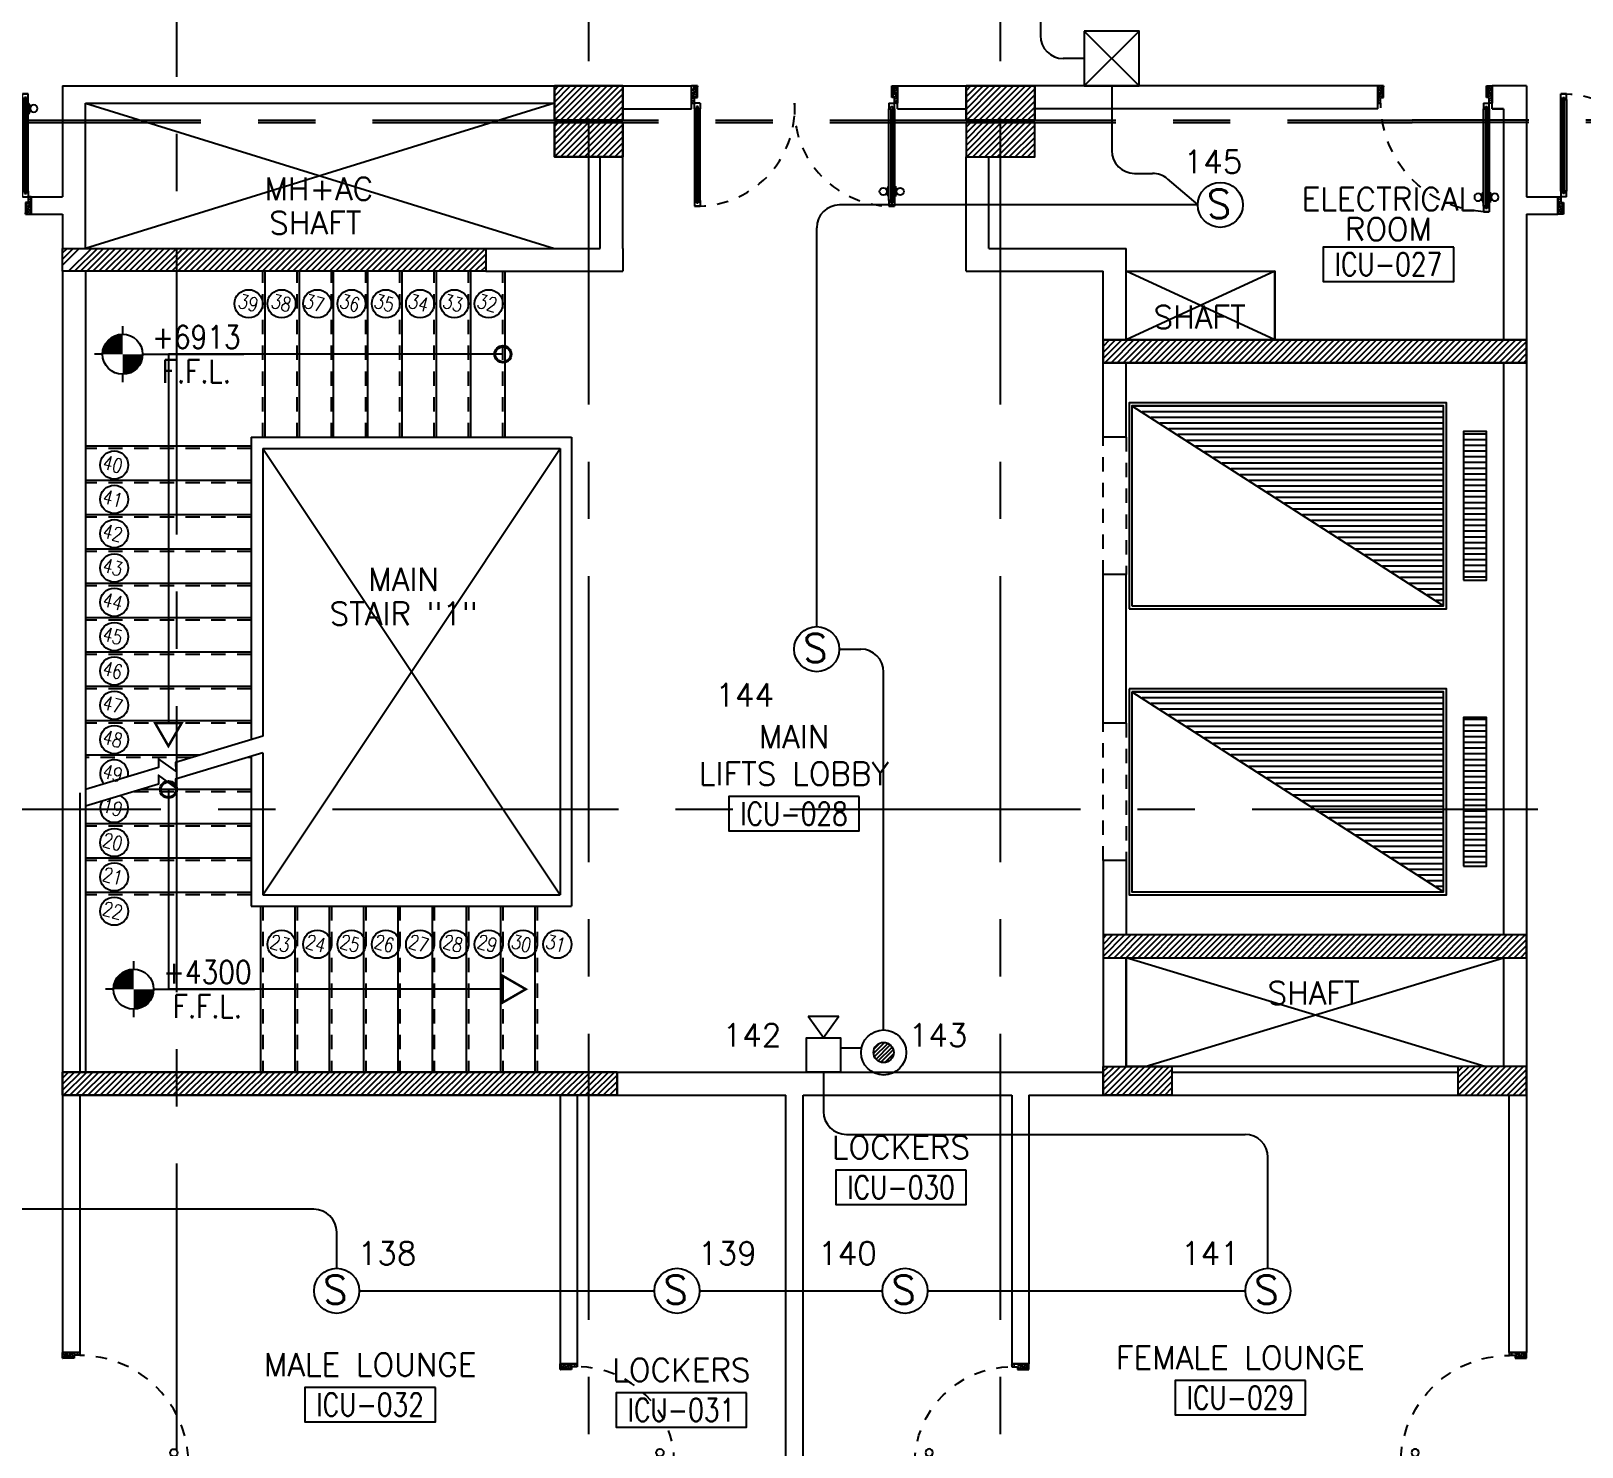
# Model space of a CAD drawing. Extents: x -0.4 to 91.9, y -1.1 to 78.4.
# Drawn here: x 61.71 to 75.28, y 21.77 to 34.15 of the extents above; entities that cross this region are included whole.
import ezdxf
from ezdxf.enums import TextEntityAlignment as Align

# ---------------------------------------------------------------- set-up
doc = ezdxf.new("R2010")
doc.units = 0
doc.header["$MEASUREMENT"] = 0
for name, pattern in [('CENTERX2', [4, 2.5, -0.5, 0.5, -0.5]), ('HIDDEN', [0.375, 0.25, -0.125]), ('HIDDEN2', [0.1875, 0.125, -0.0625])]:
    doc.linetypes.add(name, pattern=pattern)
doc.layers.get('0').update_dxf_attribs({"color": 11, "linetype": 'CONTINUOUS'})
for name, color, linetype in [('A_COUNTER', 11, 'CONTINUOUS'), ('AXES', 11, 'CENTERX2'), ('COL', 11, 'CONTINUOUS'), ('DOOR', 11, 'CONTINUOUS'), ('E-CLINE', 4, 'CONTINUOUS'), ('E-FIRE', 4, 'CONTINUOUS'), ('E-WIRE', 4, 'CONTINUOUS'), ('HAT', 11, 'CONTINUOUS'), ('HIDDEN', 11, 'HIDDEN2'), ('LEV-PL', 11, 'CONTINUOUS'), ('LIFTS', 11, 'CONTINUOUS'), ('RM-BOX', 11, 'CONTINUOUS'), ('RM-NAME', 11, 'CONTINUOUS'), ('RM-NO', 11, 'CONTINUOUS'), ('SHAFT', 11, 'CONTINUOUS'), ('STR', 11, 'CONTINUOUS'), ('WALL', 11, 'CONTINUOUS')]:
    doc.layers.add(name, color=color, linetype=linetype)
doc.styles.add('ROMANS', font='ROMANS.shx', dxfattribs={"width": 0.6})
doc.styles.add('S', font='ROMANS.SHX')

# ---------------------------------------------------------------- blocks, each defined once
blk = doc.blocks.new('RM1')
at = {"layer": 'RM-BOX'}
blk.add_lwpolyline([(570, -200), (-570, -200), (-570, -500), (570, -500)], close=True, dxfattribs=at)
at = {"layer": 'RM-NAME', "style": 'ROMANS'}
for tag, p in [('ROOMNAME1', (0, 324)), ('ROOMNAME2', (0, 0))]:
    blk.add_attdef(tag, text='', height=200, dxfattribs=at).set_placement(p, align=Align.MIDDLE)
at = {"layer": 'RM-NO', "style": 'ROMANS', "width": 0.8}
blk.add_attdef('ROOMNO', text='', height=200, dxfattribs=at).set_placement((0, -350), align=Align.MIDDLE)
blk = doc.blocks.new('*X25')
at = {"color": 0}
for p, q in [((503899, 131750), (506612, 131750)), ((503977, 131700), (506612, 131700)), ((504055, 131650), (506612, 131650)), ((504132, 131600), (506612, 131600)), ((504210, 131550), (506612, 131550)), ((504288, 131500), (506612, 131500)), ((504366, 131450), (506612, 131450)), ((504444, 131400), (506612, 131400)), ((504522, 131350), (506612, 131350)), ((504600, 131300), (506612, 131300)), ((504677, 131250), (506612, 131250)), ((504755, 131200), (506612, 131200)), ((504833, 131150), (506612, 131150)), ((504911, 131100), (506612, 131100)), ((504989, 131050), (506612, 131050)), ((505067, 131000), (506612, 131000)), ((505145, 130950), (506612, 130950)), ((505222, 130900), (506612, 130900)), ((505300, 130850), (506612, 130850)), ((505378, 130800), (506612, 130800)), ((505456, 130750), (506612, 130750)), ((505534, 130700), (506612, 130700)), ((505612, 130650), (506612, 130650)), ((505690, 130600), (506612, 130600)), ((505767, 130550), (506612, 130550)), ((505845, 130500), (506612, 130500)), ((505923, 130450), (506612, 130450)), ((506001, 130400), (506612, 130400)), ((506079, 130350), (506612, 130350)), ((506157, 130300), (506612, 130300)), ((506235, 130250), (506612, 130250)), ((506312, 130200), (506612, 130200)), ((506390, 130150), (506612, 130150)), ((506468, 130100), (506612, 130100)), ((506546, 130050), (506612, 130050))]:
    blk.add_line(p, q, dxfattribs=at)
blk = doc.blocks.new('*X24')
at = {"color": 0}
for p, q in [((140176, 227700), (140376, 227700)), ((140176, 227650), (140376, 227650)), ((140176, 227600), (140376, 227600)), ((140176, 227550), (140376, 227550)), ((140176, 227500), (140376, 227500)), ((140176, 227450), (140376, 227450)), ((140176, 227400), (140376, 227400)), ((140176, 227350), (140376, 227350)), ((140176, 227300), (140376, 227300)), ((140176, 227250), (140376, 227250)), ((140176, 227200), (140376, 227200)), ((140176, 227150), (140376, 227150)), ((140176, 227100), (140376, 227100)), ((140176, 227050), (140376, 227050)), ((140176, 227000), (140376, 227000)), ((140176, 226950), (140376, 226950)), ((140176, 226900), (140376, 226900)), ((140176, 226850), (140376, 226850)), ((140176, 226800), (140376, 226800)), ((140176, 226750), (140376, 226750)), ((140176, 226700), (140376, 226700)), ((140176, 226650), (140376, 226650)), ((140176, 226600), (140376, 226600)), ((140176, 226550), (140376, 226550)), ((140176, 226500), (140376, 226500)), ((140176, 226450), (140376, 226450))]:
    blk.add_line(p, q, dxfattribs=at)
blk = doc.blocks.new('*X27')
at = {"color": 0}
for p, q in [((197839, 138813), (198025, 139000)), ((197839, 138866), (197972, 139000)), ((197839, 138919), (197919, 139000)), ((197839, 138972), (197866, 139000)), ((197879, 138800), (198079, 139000)), ((197932, 138800), (198132, 139000)), ((197985, 138800), (198185, 139000)), ((198038, 138800), (198238, 139000)), ((198091, 138800), (198291, 139000)), ((198144, 138800), (198344, 139000)), ((198197, 138800), (198397, 139000)), ((198250, 138800), (198450, 139000)), ((198303, 138800), (198503, 139000)), ((198356, 138800), (198556, 139000)), ((198409, 138800), (198609, 139000)), ((198462, 138800), (198662, 139000)), ((198515, 138800), (198715, 139000)), ((198568, 138800), (198768, 139000)), ((198621, 138800), (198821, 139000)), ((198674, 138800), (198874, 139000)), ((198727, 138800), (198927, 139000)), ((198780, 138800), (198980, 139000)), ((198833, 138800), (199033, 139000)), ((198886, 138800), (199086, 139000)), ((198939, 138800), (199139, 139000)), ((198992, 138800), (199192, 139000)), ((199045, 138800), (199245, 139000)), ((199098, 138800), (199298, 139000)), ((199151, 138800), (199351, 139000)), ((199204, 138800), (199404, 139000)), ((199257, 138800), (199457, 139000)), ((199310, 138800), (199510, 139000)), ((199363, 138800), (199563, 139000)), ((199416, 138800), (199616, 139000)), ((199469, 138800), (199669, 139000)), ((199523, 138800), (199723, 139000)), ((199576, 138800), (199776, 139000)), ((199629, 138800), (199829, 139000)), ((199682, 138800), (199882, 139000)), ((199735, 138800), (199935, 139000)), ((199788, 138800), (199988, 139000)), ((199841, 138800), (200041, 139000)), ((199894, 138800), (200094, 139000)), ((199947, 138800), (200147, 139000)), ((200000, 138800), (200200, 139000)), ((200053, 138800), (200253, 139000)), ((200106, 138800), (200306, 139000)), ((200159, 138800), (200359, 139000)), ((200212, 138800), (200412, 139000)), ((200265, 138800), (200465, 139000)), ((200318, 138800), (200518, 139000)), ((200371, 138800), (200571, 139000)), ((200424, 138800), (200624, 139000)), ((200477, 138800), (200677, 139000)), ((200530, 138800), (200730, 139000)), ((200583, 138800), (200783, 139000)), ((200636, 138800), (200836, 139000)), ((200689, 138800), (200889, 139000)), ((200742, 138800), (200942, 139000)), ((200795, 138800), (200995, 139000)), ((200848, 138800), (201048, 139000)), ((200901, 138800), (201101, 139000)), ((200954, 138800), (201154, 139000)), ((201007, 138800), (201207, 139000)), ((201060, 138800), (201260, 139000)), ((201114, 138800), (201314, 139000)), ((201167, 138800), (201367, 139000)), ((201220, 138800), (201420, 139000)), ((201273, 138800), (201473, 139000)), ((201326, 138800), (201526, 139000)), ((201379, 138800), (201539, 138960)), ((201432, 138800), (201539, 138907)), ((201485, 138800), (201539, 138854))]:
    blk.add_line(p, q, dxfattribs=at)
blk = doc.blocks.new('*X26')
at = {"color": 0}
for p, q in [((197839, 143639), (197999, 143800)), ((197839, 143692), (197946, 143800)), ((197839, 143745), (197893, 143800)), ((197853, 143600), (198053, 143800)), ((197906, 143600), (198106, 143800)), ((197959, 143600), (198159, 143800)), ((198012, 143600), (198212, 143800)), ((198065, 143600), (198265, 143800)), ((198118, 143600), (198318, 143800)), ((198171, 143600), (198371, 143800)), ((198224, 143600), (198424, 143800)), ((198277, 143600), (198477, 143800)), ((198330, 143600), (198530, 143800)), ((198383, 143600), (198583, 143800)), ((198436, 143600), (198636, 143800)), ((198489, 143600), (198689, 143800)), ((198542, 143600), (198742, 143800)), ((198595, 143600), (198795, 143800)), ((198648, 143600), (198848, 143800)), ((198701, 143600), (198901, 143800)), ((198754, 143600), (198954, 143800)), ((198807, 143600), (199007, 143800)), ((198860, 143600), (199060, 143800)), ((198913, 143600), (199113, 143800)), ((198966, 143600), (199166, 143800)), ((199019, 143600), (199219, 143800)), ((199072, 143600), (199272, 143800)), ((199125, 143600), (199325, 143800)), ((199178, 143600), (199378, 143800)), ((199231, 143600), (199431, 143800)), ((199284, 143600), (199484, 143800)), ((199337, 143600), (199537, 143800)), ((199390, 143600), (199590, 143800)), ((199443, 143600), (199643, 143800)), ((199497, 143600), (199697, 143800)), ((199550, 143600), (199750, 143800)), ((199603, 143600), (199803, 143800)), ((199656, 143600), (199856, 143800)), ((199709, 143600), (199909, 143800)), ((199762, 143600), (199962, 143800)), ((199815, 143600), (200015, 143800)), ((199868, 143600), (200068, 143800)), ((199921, 143600), (200121, 143800)), ((199974, 143600), (200174, 143800)), ((200027, 143600), (200227, 143800)), ((200080, 143600), (200280, 143800)), ((200133, 143600), (200333, 143800)), ((200186, 143600), (200386, 143800)), ((200239, 143600), (200439, 143800)), ((200292, 143600), (200492, 143800)), ((200345, 143600), (200545, 143800)), ((200398, 143600), (200598, 143800)), ((200451, 143600), (200651, 143800)), ((200504, 143600), (200704, 143800)), ((200557, 143600), (200757, 143800)), ((200610, 143600), (200810, 143800)), ((200663, 143600), (200863, 143800)), ((200716, 143600), (200916, 143800)), ((200769, 143600), (200969, 143800)), ((200822, 143600), (201022, 143800)), ((200875, 143600), (201075, 143800)), ((200928, 143600), (201128, 143800)), ((200981, 143600), (201181, 143800)), ((201034, 143600), (201234, 143800)), ((201088, 143600), (201288, 143800)), ((201141, 143600), (201341, 143800)), ((201194, 143600), (201394, 143800)), ((201247, 143600), (201447, 143800)), ((201300, 143600), (201500, 143800)), ((201353, 143600), (201539, 143786)), ((201406, 143600), (201539, 143733)), ((201459, 143600), (201539, 143680)), ((201512, 143600), (201539, 143627))]:
    blk.add_line(p, q, dxfattribs=at)
blk = doc.blocks.new('A$C272A55A0')
at = {"layer": 'DOOR', "color": 0, "linetype": 'ByBlock'}
for p, q in [((0, 900), (0, 1050)), ((50, 1050), (0, 1050)), ((25, 950), (50, 950)), ((25, 900), (25, 950)), ((50, 950), (50, 1050)), ((1750, 950), (1750, 1050)), ((1750, 1050), (1800, 1050)), ((1775, 950), (1750, 950)), ((1775, 900), (1775, 950)), ((1800, 1050), (1800, 900)), ((0, 900), (25, 900)), ((75, 900), (25, 900)), ((25, 850), (25, 900)), ((42, 850), (25, 850)), ((58, 870), (42, 870)), ((42, 870), (42, 850)), ((58, 850), (58, 870)), ((75, 850), (58, 850)), ((75, 900), (75, 850)), ((1725, 900), (1775, 900)), ((1725, 900), (1725, 850)), ((1725, 850), (1742, 850)), ((1742, 870), (1758, 870)), ((1742, 850), (1742, 870)), ((1758, 870), (1758, 850)), ((1758, 850), (1775, 850)), ((1800, 900), (1775, 900)), ((1775, 850), (1775, 900)), ((1718, 160), (1709, 160)), ((1709, 95), (1709, 160)), ((1725, 173), (1718, 173)), ((1718, 173), (1718, 83)), ((1718, 95), (1718, 160)), ((1775, 173), (1782, 173)), ((1782, 173), (1782, 83)), ((1782, 160), (1791, 160)), ((1782, 95), (1782, 160)), ((1791, 95), (1791, 160)), ((25, 50), (42, 50)), ((25, 50), (25, 0)), ((25, 0), (75, 0)), ((75, 0), (25, 0)), ((42, 50), (42, 30)), ((42, 30), (58, 30)), ((58, 50), (75, 50)), ((58, 50), (58, 30)), ((75, 50), (75, 0)), ((1718, 95), (1709, 95)), ((1725, 83), (1718, 83)), ((1742, 50), (1725, 50)), ((1725, 50), (1725, 0)), ((1775, 0), (1725, 0)), ((1725, 0), (1775, 0)), ((1742, 50), (1742, 30)), ((1758, 30), (1742, 30)), ((1775, 50), (1758, 50)), ((1758, 50), (1758, 30)), ((1775, 83), (1782, 83)), ((1775, 50), (1775, 0)), ((1782, 95), (1791, 95))]:
    blk.add_line(p, q, dxfattribs=at)
at = {"layer": 'DOOR', "color": 9, "linetype": 'ByBlock'}
for p, q in [((50, 1050), (0, 1010)), ((50, 1050), (0, 937)), ((50, 1050), (37, 950)), ((1750, 1050), (1800, 1010)), ((1750, 1050), (1800, 937)), ((1750, 1050), (1763, 950))]:
    blk.add_line(p, q, dxfattribs=at)
at = {"layer": 'DOOR', "linetype": 'ByBlock'}
for p, q in [((25, 850), (25, 50)), ((42, 850), (42, 50)), ((58, 850), (58, 50)), ((75, 50), (75, 850)), ((1725, 50), (1725, 850)), ((1742, 850), (1742, 50)), ((1758, 850), (1758, 50)), ((1775, 850), (1775, 50))]:
    blk.add_line(p, q, dxfattribs=at)
at = {"layer": 'DOOR', "color": 0, "linetype": 'ByBlock'}
for centre in [(1676, 128), (1824, 128)]:
    blk.add_circle(centre, 32.4, dxfattribs=at)
at = {"layer": 'DOOR', "color": 9, "linetype": 'ByBlock'}
for centre, radius, start, end in [((50, 1050), 54.4, 203.2074, 270), ((50, 1050), 74.4, 227.7764, 270), ((50, 1050), 94.4, 238.0182, 270), ((50, 1050), 34.4, 180, 270), ((50, 1050), 14.4, 180, 270), ((1750, 1050), 14.4, 270, 0), ((1750, 1050), 34.4, 270, 0), ((1750, 1050), 54.4, 270, 336.7926), ((1750, 1050), 74.4, 270, 312.2236), ((1750, 1050), 94.4, 270, 301.9818), ((50, 1050), 114, 244.0838, 257.3774), ((50, 1050), 134, 248.1598, 259.28), ((50, 1050), 154, 251.1053, 256.2858), ((1750, 1050), 114, 282.6226, 295.9162), ((1750, 1050), 134, 280.72, 291.8402), ((1750, 1050), 154, 283.7142, 288.8947)]:
    blk.add_arc(centre, radius, start, end, dxfattribs=at)
at = {"layer": 'DOOR', "linetype": 'HIDDEN', "ltscale": 0.5}
for centre, start, end in [((50, 851), 268.3174, 3.2965), ((1750, 851), 176.7035, 271.6826)]:
    blk.add_arc(centre, 851, start, end, dxfattribs=at)
at = {"layer": 'WALL', "linetype": 'ByBlock'}
blk.add_line((1800, 900), (1800, 1050), dxfattribs=at)
blk = doc.blocks.new('*X94')
at = {"color": 0}
for p, q in [((76229, 144854), (76375, 145000)), ((76229, 144907), (76322, 145000)), ((76229, 144960), (76269, 145000)), ((76281, 144800), (76481, 145000)), ((76334, 144800), (76534, 145000)), ((76387, 144800), (76587, 145000)), ((76440, 144800), (76640, 145000)), ((76493, 144800), (76693, 145000)), ((76546, 144800), (76746, 145000)), ((76599, 144800), (76799, 145000)), ((76652, 144800), (76852, 145000)), ((76705, 144800), (76905, 145000)), ((76758, 144800), (76958, 145000)), ((76811, 144800), (77011, 145000)), ((76864, 144800), (77064, 145000)), ((76917, 144800), (77117, 145000)), ((76971, 144800), (77171, 145000)), ((77024, 144800), (77224, 145000)), ((77077, 144800), (77277, 145000)), ((77130, 144800), (77330, 145000)), ((77183, 144800), (77383, 145000)), ((77236, 144800), (77436, 145000)), ((77289, 144800), (77489, 145000)), ((77342, 144800), (77542, 145000)), ((77395, 144800), (77595, 145000)), ((77448, 144800), (77648, 145000)), ((77501, 144800), (77701, 145000)), ((77554, 144800), (77754, 145000)), ((77607, 144800), (77807, 145000)), ((77660, 144800), (77860, 145000)), ((77713, 144800), (77913, 145000)), ((77766, 144800), (77966, 145000)), ((77819, 144800), (78019, 145000)), ((77872, 144800), (78072, 145000)), ((77925, 144800), (78125, 145000)), ((77978, 144800), (78178, 145000)), ((78031, 144800), (78231, 145000)), ((78084, 144800), (78284, 145000)), ((78137, 144800), (78337, 145000)), ((78190, 144800), (78390, 145000)), ((78243, 144800), (78443, 145000)), ((78296, 144800), (78496, 145000)), ((78349, 144800), (78549, 145000)), ((78402, 144800), (78602, 145000)), ((78455, 144800), (78655, 145000)), ((78508, 144800), (78708, 145000)), ((78562, 144800), (78762, 145000)), ((78615, 144800), (78815, 145000)), ((78668, 144800), (78868, 145000)), ((78721, 144800), (78921, 145000)), ((78774, 144800), (78974, 145000)), ((78827, 144800), (79027, 145000)), ((78880, 144800), (79080, 145000)), ((78933, 144800), (79133, 145000)), ((78986, 144800), (79186, 145000)), ((79039, 144800), (79239, 145000)), ((79092, 144800), (79292, 145000)), ((79145, 144800), (79345, 145000)), ((79198, 144800), (79398, 145000)), ((79251, 144800), (79451, 145000)), ((79304, 144800), (79504, 145000)), ((79357, 144800), (79557, 145000)), ((79410, 144800), (79610, 145000)), ((79463, 144800), (79663, 145000)), ((79516, 144800), (79716, 145000)), ((79569, 144800), (79769, 145000)), ((79622, 144800), (79822, 145000)), ((79675, 144800), (79875, 145000)), ((79728, 144800), (79928, 145000)), ((79781, 144800), (79929, 144948)), ((79834, 144800), (79929, 144895)), ((79887, 144800), (79929, 144842))]:
    blk.add_line(p, q, dxfattribs=at)
blk = doc.blocks.new('*X93')
at = {"color": 0}
for p, q in [((76229, 137641), (76388, 137800)), ((76229, 137694), (76334, 137800)), ((76229, 137748), (76281, 137800)), ((76241, 137600), (76441, 137800)), ((76294, 137600), (76494, 137800)), ((76347, 137600), (76547, 137800)), ((76400, 137600), (76600, 137800)), ((76453, 137600), (76653, 137800)), ((76506, 137600), (76706, 137800)), ((76559, 137600), (76759, 137800)), ((76612, 137600), (76812, 137800)), ((76665, 137600), (76865, 137800)), ((76718, 137600), (76918, 137800)), ((76771, 137600), (76971, 137800)), ((76824, 137600), (77024, 137800)), ((76877, 137600), (77077, 137800)), ((76930, 137600), (77130, 137800)), ((76983, 137600), (77183, 137800)), ((77036, 137600), (77236, 137800)), ((77089, 137600), (77289, 137800)), ((77142, 137600), (77342, 137800)), ((77195, 137600), (77395, 137800)), ((77248, 137600), (77448, 137800)), ((77301, 137600), (77501, 137800)), ((77354, 137600), (77554, 137800)), ((77407, 137600), (77607, 137800)), ((77460, 137600), (77660, 137800)), ((77513, 137600), (77713, 137800)), ((77566, 137600), (77766, 137800)), ((77619, 137600), (77819, 137800)), ((77672, 137600), (77872, 137800)), ((77725, 137600), (77925, 137800)), ((77779, 137600), (77979, 137800)), ((77832, 137600), (78032, 137800)), ((77885, 137600), (78085, 137800)), ((77938, 137600), (78138, 137800)), ((77991, 137600), (78191, 137800)), ((78044, 137600), (78244, 137800)), ((78097, 137600), (78297, 137800)), ((78150, 137600), (78350, 137800)), ((78203, 137600), (78403, 137800)), ((78256, 137600), (78456, 137800)), ((78309, 137600), (78509, 137800)), ((78362, 137600), (78562, 137800)), ((78415, 137600), (78615, 137800)), ((78468, 137600), (78668, 137800)), ((78521, 137600), (78721, 137800)), ((78574, 137600), (78774, 137800)), ((78627, 137600), (78827, 137800)), ((78680, 137600), (78880, 137800)), ((78733, 137600), (78933, 137800)), ((78786, 137600), (78986, 137800)), ((78839, 137600), (79039, 137800)), ((78892, 137600), (79092, 137800)), ((78945, 137600), (79145, 137800)), ((78998, 137600), (79198, 137800)), ((79051, 137600), (79251, 137800)), ((79104, 137600), (79304, 137800)), ((79157, 137600), (79357, 137800)), ((79210, 137600), (79410, 137800)), ((79263, 137600), (79463, 137800)), ((79316, 137600), (79516, 137800)), ((79369, 137600), (79569, 137800)), ((79423, 137600), (79623, 137800)), ((79476, 137600), (79676, 137800)), ((79529, 137600), (79729, 137800)), ((79582, 137600), (79782, 137800)), ((79635, 137600), (79835, 137800)), ((79688, 137600), (79888, 137800)), ((79741, 137600), (79941, 137800)), ((79794, 137600), (79994, 137800)), ((79847, 137600), (80047, 137800)), ((79900, 137600), (80100, 137800)), ((79953, 137600), (80153, 137800)), ((80006, 137600), (80206, 137800)), ((80059, 137600), (80259, 137800)), ((80112, 137600), (80312, 137800)), ((80165, 137600), (80365, 137800)), ((80218, 137600), (80418, 137800)), ((80271, 137600), (80471, 137800)), ((80324, 137600), (80524, 137800)), ((80377, 137600), (80577, 137800)), ((80430, 137600), (80630, 137800)), ((80483, 137600), (80683, 137800)), ((80536, 137600), (80736, 137800)), ((80589, 137600), (80789, 137800)), ((80642, 137600), (80842, 137800)), ((80695, 137600), (80895, 137800)), ((80748, 137600), (80948, 137800)), ((80801, 137600), (81001, 137800)), ((80854, 137600), (81054, 137800)), ((80907, 137600), (81079, 137772)), ((80960, 137600), (81079, 137718)), ((81014, 137600), (81079, 137665)), ((81067, 137600), (81079, 137612))]:
    blk.add_line(p, q, dxfattribs=at)
blk = doc.blocks.new('LEV1')
at = {"layer": 'LEV-PL'}
for p, q in [((0, 245), (0, 175)), ((-175, 0), (-245, 0)), ((175, 0), (1061, 0)), ((0, -175), (0, -245))]:
    blk.add_line(p, q, dxfattribs=at)
at = {"layer": 'LEV-PL', "const_width": 175}
for points in [[(-88, 0, -0.414214), (0, 88, -1)], [(88, 0, -0.414214), (0, -88, -1)]]:
    blk.add_lwpolyline(points, format="xyb", dxfattribs=at)
at = {"layer": 'LEV-PL'}
blk.add_circle((0, 0), 175, dxfattribs=at)
at = {"layer": 'LEV-PL', "color": 4, "style": 'S', "width": 0.85}
for tag, p in [('+0000', (646, 50)), ('F.F.L.', (646, -250))]:
    blk.add_attdef(tag, text='', height=200, dxfattribs=at).set_placement(p, align=Align.CENTER)
blk = doc.blocks.new('C5')
at = {"layer": 'HAT', "linetype": 'ByBlock'}
h = blk.add_hatch(dxfattribs=at)
h.set_pattern_fill('ANSI31', color=256, scale=300, style=0)
h.set_pattern_definition([(45, (-223356.182, -51411.005), (-26.516504, 26.516504), [])])
h.paths.add_polyline_path([(300, 300), (0, 300), (0, 0), (300, 0)])
h.paths.add_polyline_path([(600, 300), (300, 300), (300, 0), (600, 0)])
at = {"layer": 'COL'}
blk.add_lwpolyline([(600, 300), (0, 300), (0, 0), (600, 0)], close=True, dxfattribs=at)
blk = doc.blocks.new('DOOR90')
at = {"layer": 'DOOR', "color": 0, "linetype": 'ByBlock'}
for p, q in [((-150, 0), (-150, -25)), ((-150, 0), (0, 0)), ((0, -50), (0, 0)), ((-1000, -25), (-1000, -75)), ((-1000, -75), (-1000, -25)), ((-950, -25), (-1000, -25)), ((-950, -75), (-1000, -75)), ((-970, -42), (-970, -58)), ((-950, -42), (-970, -42)), ((-950, -58), (-970, -58)), ((-950, -25), (-950, -42)), ((-950, -58), (-950, -75)), ((-918, -25), (-918, -18)), ((-828, -18), (-918, -18)), ((-918, -75), (-918, -82)), ((-828, -82), (-918, -82)), ((-905, -18), (-905, -9)), ((-905, -9), (-840, -9)), ((-905, -18), (-840, -18)), ((-905, -82), (-905, -91)), ((-905, -82), (-840, -82)), ((-905, -91), (-840, -91)), ((-840, -18), (-840, -9)), ((-840, -82), (-840, -91)), ((-828, -25), (-828, -18)), ((-828, -75), (-828, -82)), ((-200, -42), (-200, -25)), ((-200, -25), (-150, -25)), ((-180, -42), (-200, -42)), ((-200, -75), (-200, -58)), ((-200, -58), (-180, -58)), ((-150, -75), (-200, -75)), ((-180, -58), (-180, -42)), ((-150, -75), (-150, -25)), ((-150, -25), (-100, -25)), ((-100, -25), (-100, -50)), ((-100, -50), (0, -50)), ((-150, -900), (-150, -875)), ((-150, -875), (-100, -875)), ((0, -900), (-150, -900)), ((-150, -900), (0, -900)), ((-100, -850), (0, -850)), ((-100, -875), (-100, -850)), ((0, -850), (0, -900))]:
    blk.add_line(p, q, dxfattribs=at)
at = {"layer": 'DOOR', "color": 9, "linetype": 'ByBlock'}
for p, q in [((0, -50), (-114, 0)), ((0, -50), (-40, 0)), ((0, -50), (-100, -37)), ((0, -850), (-114, -900)), ((0, -850), (-100, -863)), ((0, -850), (-40, -900))]:
    blk.add_line(p, q, dxfattribs=at)
at = {"layer": 'DOOR', "linetype": 'ByBlock'}
for p, q in [((-200, -25), (-950, -25)), ((-200, -42), (-950, -42)), ((-200, -58), (-950, -58)), ((-950, -75), (-200, -75))]:
    blk.add_line(p, q, dxfattribs=at)
at = {"layer": 'DOOR', "color": 0, "linetype": 'ByBlock'}
for centre in [(-873, 24), (-873, -124)]:
    blk.add_circle(centre, 32.4, dxfattribs=at)
at = {"layer": 'DOOR', "color": 9, "linetype": 'ByBlock'}
for centre, radius, start, end in [((0, -50), 154, 161.1053, 166.2858), ((0, -50), 134, 158.1598, 169.28), ((0, -50), 94.4, 148.0182, 180), ((0, -50), 74.4, 137.7764, 180), ((0, -50), 114, 154.0838, 167.3774), ((0, -50), 54.4, 113.2074, 180), ((0, -50), 34.4, 90, 180), ((0, -50), 14.4, 90, 180), ((0, -850), 154, 193.7142, 198.8947), ((0, -850), 134, 190.72, 201.8402), ((0, -850), 94.4, 180, 211.9818), ((0, -850), 74.4, 180, 222.2236), ((0, -850), 54.4, 180, 246.7926), ((0, -850), 34.4, 180, 270), ((0, -850), 14.4, 180, 270)]:
    blk.add_arc(centre, radius, start, end, dxfattribs=at)
at = {"layer": 'DOOR', "linetype": 'HIDDEN', "ltscale": 0.5}
blk.add_arc((-150, -25), 850, 180, 270, dxfattribs=at)
blk = doc.blocks.new('DOOR-10')
at = {"layer": 'DOOR', "color": 0, "linetype": 'ByBlock'}
for p, q in [((-26, 1100), (-76, 1100)), ((-76, 1100), (-26, 1100)), ((-76, 1050), (-76, 1100)), ((-26, 1050), (-26, 1100)), ((-83, 1005), (-92, 1005)), ((-92, 1005), (-92, 940)), ((-76, 1018), (-83, 1018)), ((-83, 928), (-83, 1018)), ((-83, 1005), (-83, 940)), ((-59, 1050), (-76, 1050)), ((-43, 1070), (-59, 1070)), ((-59, 1050), (-59, 1070)), ((-43, 1050), (-43, 1070)), ((-26, 1050), (-43, 1050)), ((-26, 1018), (-18, 1018)), ((-18, 928), (-18, 1018)), ((-18, 1005), (-9, 1005)), ((-18, 1005), (-18, 940)), ((-9, 1005), (-9, 940)), ((-83, 940), (-92, 940)), ((-76, 928), (-83, 928)), ((-26, 928), (-18, 928)), ((-18, 940), (-9, 940)), ((-1001, 0), (-1001, 150)), ((-1001, 150), (-976, 150)), ((-1001, 150), (-1001, 0)), ((-976, 150), (-976, 100)), ((-76, 200), (-59, 200)), ((-76, 150), (-76, 200)), ((-76, 150), (-26, 150)), ((-59, 200), (-59, 180)), ((-59, 180), (-43, 180)), ((-43, 200), (-26, 200)), ((-43, 180), (-43, 200)), ((-26, 200), (-26, 150)), ((-1, 150), (-26, 150)), ((-26, 150), (-26, 100)), ((-951, 0), (-1001, 0)), ((-976, 100), (-951, 100)), ((-951, 100), (-951, 0)), ((-51, 100), (-51, 0)), ((-26, 100), (-51, 100)), ((-51, 0), (-1, 0))]:
    blk.add_line(p, q, dxfattribs=at)
at = {"layer": 'DOOR', "linetype": 'ByBlock'}
for p, q in [((-76, 1050), (-76, 200)), ((-59, 200), (-59, 1050)), ((-43, 200), (-43, 1050)), ((-26, 200), (-26, 1050))]:
    blk.add_line(p, q, dxfattribs=at)
at = {"layer": 'DOOR', "color": 9, "linetype": 'ByBlock'}
for p, q in [((-1, 0), (-1, 150)), ((-951, 0), (-1001, 114)), ((-951, 0), (-1001, 40)), ((-951, 0), (-964, 100)), ((-51, 0), (-1, 114)), ((-51, 0), (-37, 100)), ((-51, 0), (-1, 40))]:
    blk.add_line(p, q, dxfattribs=at)
at = {"layer": 'DOOR', "color": 0, "linetype": 'ByBlock'}
for centre in [(-124, 973), (23, 973)]:
    blk.add_circle(centre, 32.4, dxfattribs=at)
at = {"layer": 'DOOR', "linetype": 'HIDDEN', "ltscale": 0.5}
blk.add_arc((-23, 149), 952, 93.1482, 179.9482, dxfattribs=at)
at = {"layer": 'DOOR', "color": 9, "linetype": 'ByBlock'}
for centre, radius, start, end in [((-951, 0), 154, 103.7142, 108.8947), ((-51, 0), 154, 71.1053, 76.2858), ((-951, 0), 134, 100.72, 111.8402), ((-951, 0), 94.4, 90, 121.9818), ((-951, 0), 74.4, 90, 132.2236), ((-951, 0), 54.4, 90, 156.7926), ((-951, 0), 34.4, 90, 180), ((-951, 0), 14.4, 90, 180), ((-51, 0), 94.4, 58.0182, 90), ((-51, 0), 74.4, 47.7764, 90), ((-51, 0), 54.4, 23.2074, 90), ((-51, 0), 34.4, 0, 90), ((-51, 0), 14.4, 0, 90), ((-51, 0), 134, 68.1598, 79.28), ((-51, 0), 114, 64.0838, 77.3774)]:
    blk.add_arc(centre, radius, start, end, dxfattribs=at)
blk = doc.blocks.new('S')
at = {"layer": 'E-FIRE'}
blk.add_circle((0, 0), 197, dxfattribs=at)
at = {"layer": 'E-FIRE', "color": 3, "style": 'ROMANS'}
blk.add_text('S', height=250, dxfattribs=at).set_placement((-119, -115))
blk = doc.blocks.new('JB')
at = {"layer": 'E-FIRE'}
for points in [[(-200, 400), (-200, 0), (200, 0), (200, 400)], [(-200, 400), (-200, 0), (200, 0), (200, 0)], [(-200, 400), (-200, 0), (200, 400), (200, 400)]]:
    blk.add_lwpolyline(points, close=True, dxfattribs=at)
blk = doc.blocks.new('ES')
at = {"layer": 'E-FIRE'}
blk.add_line((-135, 485), (134, 485), dxfattribs=at)
for points in [[(-135, 485), (0, 300)], [(0, 300), (0, 300), (134, 485)]]:
    blk.add_lwpolyline(points, dxfattribs=at)
blk.add_lwpolyline([(-150, 0), (150, 0), (150, 300), (-150, 300)], close=True, dxfattribs=at)
blk = doc.blocks.new('MCP')
at = {"color": 1}
for p, q in [((-88, -9), (9, 88)), ((-82, 33), (-33, 82)), ((-80, -36), (36, 80)), ((-66, -58), (58, 66)), ((-47, -74), (74, 47)), ((-23, -85), (85, 23)), ((10, -88), (88, -10))]:
    blk.add_line(p, q, dxfattribs=at)
at = {"layer": 'E-FIRE'}
blk.add_circle((0, 0), 197, dxfattribs=at)
at = {"layer": 'E-FIRE', "color": 4}
blk.add_circle((0, 0), 88.1, dxfattribs=at)

msp = doc.modelspace()

# ---------------------------------------------------------------- hatches: boundary and pattern name
at = {"layer": 'HAT'}
h = msp.add_hatch(dxfattribs=at)
h.set_pattern_fill('ANSI31', color=256, scale=0.3, style=0)
h.set_pattern_definition([(45, (-206.306182, -18.041005), (-0.0265165043, 0.0265165043), [])])
h.paths.add_polyline_path([(71.69, 24.85), (71.69, 25.1), (71.09, 25.1), (71.09, 24.85)])
h = msp.add_hatch(dxfattribs=at)
h.set_pattern_fill('ANSI31', color=256, scale=0.3, style=0)
h.set_pattern_definition([(45, (-203.206183, -18.041005), (-0.0265165043, 0.0265165043), [])])
h.paths.add_polyline_path([(74.79, 25.1), (74.19, 25.1), (74.19, 24.85), (74.79, 24.85)])

# ---------------------------------------------------------------- linework, layer by layer
at = {"layer": 'A_COUNTER'}
msp.add_line((70.44, 22.5), (70.29, 22.5), dxfattribs=at)
at = {"layer": 'AXES'}
for p, q in [((66.59, -1.1143), (66.59, 77.6984)), ((66.59, -1.1143), (66.59, 77.6984)), ((70.19, -1.1143), (70.19, 77.6984)), ((70.19, -1.1143), (70.19, 77.6984)), ((62.99, 5.75), (62.99, 64.57)), ((0.7, 33.37), (73.79, 33.37)), ((90.8096, 33.37), (73.79, 33.37)), ((0.7, 33.35), (73.79, 33.35)), ((90.8096, 33.35), (73.79, 33.35)), ((0.35, 27.35), (68.39, 27.35)), ((68.39, 27.35), (84.59, 27.35))]:
    msp.add_line(p, q, dxfattribs=at)
at = {"layer": 'COL'}
for points in [[(61.99, 32.05), (61.99, 32.25), (65.69, 32.25), (65.69, 32.05)], [(71.09, 31.45), (71.09, 31.25), (74.79, 31.25), (74.79, 31.45)], [(71.09, 26.25), (71.09, 26.05), (74.79, 26.05), (74.79, 26.25)], [(66.84, 25.05), (61.99, 25.05), (61.99, 24.85), (66.84, 24.85)]]:
    msp.add_lwpolyline(points, close=True, dxfattribs=at)
at = {"layer": 'E-WIRE', "color": 4, "linetype": 'ByBlock'}
for p, q in [((70.5395, 47.5887), (70.5395, 34.11)), ((70.9235, 33.91), (70.7395, 33.91)), ((64.1863, 23.8514), (61.0107, 23.8514))]:
    msp.add_line(p, q, dxfattribs=at)
at = {"layer": 'E-WIRE', "linetype": 'ByBlock', "ltscale": 0.3}
for p, q in [((71.1635, 33.67), (71.1635, 33.1057)), ((71.3635, 32.9057), (71.5196, 32.9057)), ((71.6495, 32.8578), (71.9158, 32.6304)), ((71.9158, 32.6304), (68.7838, 32.6304)), ((68.5838, 28.9442), (68.5838, 32.4304)), ((68.7809, 28.7471), (68.9688, 28.7471)), ((69.1688, 25.4188), (69.1688, 28.5471)), ((68.6432, 25.05), (68.6432, 24.7057)), ((68.8432, 24.5057), (72.3292, 24.5057))]:
    msp.add_line(p, q, dxfattribs=at)
at = {"layer": 'E-WIRE', "color": 4}
msp.add_line((68.9756, 25.2608), (68.7932, 25.2608), dxfattribs=at)
at = {"layer": 'E-WIRE', "color": 4, "linetype": 'ByBlock', "ltscale": 0.3}
for p, q in [((72.5292, 23.3355), (72.5292, 24.3057)), ((64.3863, 23.3355), (64.3863, 23.6514)), ((64.5833, 23.1384), (67.1656, 23.1384)), ((67.5597, 23.1384), (69.1592, 23.1384)), ((69.5534, 23.1384), (72.3321, 23.1384))]:
    msp.add_line(p, q, dxfattribs=at)
at = {"layer": 'E-WIRE', "color": 4, "linetype": 'ByBlock'}
for centre, start, end in [((70.7395, 34.11), 180, 270), ((64.1863, 23.6514), 0, 90)]:
    msp.add_arc(centre, 0.2, start, end, dxfattribs=at)
at = {"layer": 'E-WIRE', "linetype": 'ByBlock', "ltscale": 0.3}
for centre, start, end in [((71.3635, 33.1057), 180, 270), ((71.5196, 32.7057), 49.50734, 90), ((68.7838, 32.4304), 90, 180), ((68.9688, 28.5471), 0, 90), ((68.8432, 24.7057), 180, 270), ((72.3292, 24.3057), 0, 90)]:
    msp.add_arc(centre, 0.2, start, end, dxfattribs=at)
at = {"layer": 'HIDDEN'}
for p, q in [((71.09, 29.4), (71.09, 30.6)), ((71.29, 30.6), (71.29, 29.4)), ((71.09, 26.9), (71.09, 28.1)), ((71.29, 28.1), (71.29, 26.9))]:
    msp.add_line(p, q, dxfattribs=at)
at = {"layer": 'LIFTS'}
for p, q in [((71.34, 30.875), (74.065, 29.125)), ((71.34, 28.375), (74.065, 26.625))]:
    msp.add_line(p, q, dxfattribs=at)
for points in [[(71.315, 29.1), (74.09, 29.1), (74.09, 30.9), (71.315, 30.9)], [(71.34, 29.125), (74.065, 29.125), (74.065, 30.875), (71.34, 30.875)], [(74.24, 29.35), (74.44, 29.35), (74.44, 30.65), (74.24, 30.65)], [(71.315, 28.4), (71.315, 26.6), (74.09, 26.6), (74.09, 28.4)], [(71.34, 28.375), (71.34, 26.625), (74.065, 26.625), (74.065, 28.375)], [(74.24, 26.85), (74.44, 26.85), (74.44, 28.15), (74.24, 28.15)]]:
    msp.add_lwpolyline(points, close=True, dxfattribs=at)
at = {"layer": 'RM-NAME'}
for points in [[(71.09, 25.1), (71.69, 25.1), (71.69, 24.85), (71.09, 24.85)], [(74.79, 25.1), (74.19, 25.1), (74.19, 24.85), (74.79, 24.85)]]:
    msp.add_lwpolyline(points, close=True, dxfattribs=at)
at = {"layer": 'SHAFT'}
for p, q in [((66.29, 33.52), (62.19, 32.25)), ((62.19, 33.52), (66.29, 32.25)), ((72.59, 31.45), (71.29, 32.05)), ((72.59, 32.05), (71.29, 31.45)), ((71.515, 32.05), (72.59, 32.05)), ((72.59, 31.45), (72.59, 32.05)), ((63.74, 30.5), (66.34, 26.6)), ((63.74, 26.6), (66.34, 30.5)), ((74.425, 25.1), (71.29, 26.05)), ((71.455, 25.1), (74.59, 26.05))]:
    msp.add_line(p, q, dxfattribs=at)
at = {"layer": 'STR', "linetype": 'HIDDEN2'}
for p, q in [((63.74, 30.6), (63.74, 32.05)), ((64.04, 30.6), (64.04, 32.05)), ((64.34, 30.6), (64.34, 32.05)), ((64.64, 30.6), (64.64, 32.05)), ((64.94, 30.6), (64.94, 32.05)), ((65.24, 30.6), (65.24, 32.05)), ((65.54, 30.6), (65.54, 32.05)), ((65.84, 30.6), (65.84, 32.05)), ((63.64, 30.5), (62.19, 30.5)), ((63.64, 30.2), (62.19, 30.2)), ((63.64, 29.9), (62.19, 29.9)), ((63.64, 29.6), (62.19, 29.6)), ((63.64, 29.3), (62.19, 29.3)), ((63.64, 29), (62.19, 29)), ((63.64, 28.7), (62.19, 28.7)), ((63.64, 28.4), (62.19, 28.4)), ((63.64, 28.1), (62.19, 28.1)), ((63.1221, 27.8), (62.19, 27.8)), ((63.64, 27.8), (63.6046, 27.8)), ((63.64, 27.5), (62.6059, 27.5)), ((63.64, 27.2), (62.19, 27.2)), ((63.64, 26.9), (62.19, 26.9)), ((63.64, 26.6), (62.19, 26.6)), ((63.74, 26.5), (63.74, 25.05)), ((64.04, 26.5), (64.04, 25.05)), ((64.34, 26.5), (64.34, 25.05)), ((64.64, 26.5), (64.64, 25.05)), ((64.94, 26.5), (64.94, 25.05)), ((65.24, 26.5), (65.24, 25.05)), ((65.54, 26.5), (65.54, 25.05)), ((65.84, 26.5), (65.84, 25.05)), ((66.14, 26.5), (66.14, 25.05))]:
    msp.add_line(p, q, dxfattribs=at)
at = {"layer": 'STR'}
for p, q in [((63.76, 30.6), (63.76, 32.05)), ((64.06, 30.6), (64.06, 32.05)), ((64.36, 30.6), (64.36, 32.05)), ((64.66, 30.6), (64.66, 32.05)), ((64.96, 30.6), (64.96, 32.05)), ((65.26, 30.6), (65.26, 32.05)), ((65.56, 30.6), (65.56, 32.05)), ((65.86, 30.6), (65.86, 32.05)), ((65.84, 31.325), (62.915, 31.325)), ((62.915, 31.325), (62.915, 28.1)), ((63.64, 30.52), (62.19, 30.52)), ((63.64, 30.52), (62.19, 30.52)), ((63.64, 30.6), (63.64, 27.9556)), ((63.64, 30.6), (66.44, 30.6)), ((66.44, 30.6), (66.44, 26.5)), ((63.74, 30.5), (63.74, 27.9856)), ((63.74, 30.5), (66.34, 30.5)), ((66.34, 30.5), (66.34, 26.6)), ((63.64, 30.22), (62.19, 30.22)), ((63.64, 29.92), (62.19, 29.92)), ((63.64, 29.62), (62.19, 29.62)), ((63.64, 29.32), (62.19, 29.32)), ((63.64, 29.02), (62.19, 29.02)), ((63.64, 28.72), (62.19, 28.72)), ((63.64, 28.42), (62.19, 28.42)), ((63.64, 28.12), (62.19, 28.12)), ((63.1886, 27.82), (62.19, 27.82)), ((63.64, 27.8106), (63.64, 26.5)), ((63.74, 27.8407), (63.74, 26.6)), ((63.64, 27.52), (62.6725, 27.52)), ((62.915, 27.52), (62.915, 25.775)), ((63.64, 27.22), (62.19, 27.22)), ((63.64, 26.92), (62.19, 26.92)), ((63.64, 26.62), (62.19, 26.62)), ((63.74, 26.6), (66.34, 26.6)), ((63.64, 26.5), (66.44, 26.5)), ((63.72, 26.5), (63.72, 25.05)), ((64.02, 26.5), (64.02, 25.05)), ((64.32, 26.5), (64.32, 25.05)), ((64.62, 26.5), (64.62, 25.05)), ((64.92, 26.5), (64.92, 25.05)), ((65.22, 26.5), (65.22, 25.05)), ((65.52, 26.5), (65.52, 25.05)), ((65.82, 26.5), (65.82, 25.05)), ((66.12, 26.5), (66.12, 25.05)), ((65.84, 25.775), (62.915, 25.775))]:
    msp.add_line(p, q, dxfattribs=at)
at = {"layer": 'STR', "const_width": 0.0215}
for points in [[(63.0305, 28.1), (62.7995, 28.1), (62.915, 27.9)], [(65.84, 25.8905), (65.84, 25.6595), (66.04, 25.775)]]:
    msp.add_lwpolyline(points, close=True, dxfattribs=at)
at = {"layer": 'STR'}
for points in [[(63.74, 27.9856), (62.9762, 27.7562), (62.9814, 27.6797), (62.8277, 27.7894), (62.8277, 27.7116), (62.19, 27.52)], [(63.74, 27.8407), (62.9762, 27.6112), (62.9814, 27.5347), (62.8277, 27.6444), (62.8277, 27.5666), (62.19, 27.3751)]]:
    msp.add_lwpolyline(points, dxfattribs=at)
at = {"layer": 'STR', "color": 11}
for centre in [(63.6161, 31.766), (63.9044, 31.766), (64.2161, 31.766), (64.5161, 31.766), (64.8161, 31.766), (65.1161, 31.766), (65.4161, 31.766), (65.7161, 31.766), (62.441, 30.3567), (62.441, 30.0567), (62.441, 29.7567), (62.441, 29.4567), (62.441, 29.1567), (62.441, 28.8567), (62.441, 28.5567), (62.441, 28.2567), (62.441, 27.9567), (62.441, 27.0567), (62.441, 26.7567), (62.441, 26.4567), (63.9044, 26.168), (64.2161, 26.168), (64.5161, 26.168), (64.8161, 26.168), (65.1161, 26.168), (65.4161, 26.168), (65.7161, 26.168), (66.0161, 26.168), (66.3161, 26.168)]:
    msp.add_circle(centre, 0.1232, dxfattribs=at)
at = {"layer": 'STR'}
for centre, radius in [((65.84, 31.325), 0.075), ((65.84, 31.325), 0.065), ((62.915, 27.52), 0.075), ((62.915, 27.52), 0.065)]:
    msp.add_circle(centre, radius, dxfattribs=at)
at = {"layer": 'STR', "color": 11}
for centre, start, end in [((62.441, 27.6567), 348.27953, 225.16221), ((62.441, 27.3567), 149.93422, 63.50752)]:
    msp.add_arc(centre, 0.1232, start, end, dxfattribs=at)
at = {"layer": 'WALL'}
for p, q in [((61.99, 33.67), (61.99, 32.7)), ((61.99, 33.67), (66.29, 33.67)), ((66.89, 33.67), (67.49, 33.67)), ((67.49, 33.47), (67.49, 33.67)), ((69.29, 33.67), (69.89, 33.67)), ((69.29, 33.47), (69.29, 33.67)), ((73.49, 33.67), (70.49, 33.67)), ((73.49, 33.47), (73.49, 33.67)), ((74.79, 33.67), (74.49, 33.67)), ((74.49, 33.47), (74.49, 33.67)), ((74.49, 33.47), (74.49, 33.67)), ((74.79, 33.67), (74.79, 32.7)), ((62.19, 32.25), (62.19, 33.52)), ((62.19, 33.52), (66.29, 33.52)), ((66.89, 33.47), (67.49, 33.47)), ((69.29, 33.47), (69.89, 33.47)), ((73.49, 33.47), (70.49, 33.47)), ((74.59, 33.47), (74.49, 33.47)), ((74.49, 33.47), (74.59, 33.47)), ((74.59, 33.47), (74.59, 31.45)), ((66.69, 32.25), (66.69, 33.05)), ((66.89, 32.25), (66.89, 33.05)), ((69.89, 32.05), (69.89, 33.05)), ((70.09, 32.25), (70.09, 33.05)), ((61.715, 32.7), (61.99, 32.7)), ((74.79, 32.7), (75.065, 32.7)), ((61.715, 32.55), (61.99, 32.55)), ((61.99, 32.55), (61.99, 32.25)), ((74.79, 32.55), (75.065, 32.55)), ((74.79, 32.55), (74.79, 31.45)), ((65.69, 32.25), (66.69, 32.25)), ((66.89, 32.25), (66.89, 32.05)), ((69.89, 32.05), (69.89, 32.25)), ((69.89, 32.05), (69.89, 32.25)), ((69.89, 32.05), (69.89, 32.25)), ((70.09, 32.25), (71.29, 32.25)), ((71.29, 31.45), (71.29, 32.25)), ((61.99, 32.05), (61.99, 26.69)), ((62.19, 32.05), (62.19, 25.05)), ((65.69, 32.05), (66.89, 32.05)), ((69.89, 32.05), (71.09, 32.05)), ((71.09, 31.45), (71.09, 32.05)), ((71.29, 32.05), (71.515, 32.05)), ((71.09, 30.6), (71.09, 31.25)), ((71.29, 30.6), (71.29, 31.25)), ((74.59, 31.25), (74.59, 26.25)), ((74.79, 31.25), (74.79, 26.915)), ((71.29, 30.6), (71.09, 30.6)), ((71.09, 28.1), (71.09, 29.4)), ((71.29, 29.4), (71.09, 29.4)), ((71.29, 28.1), (71.29, 29.4)), ((71.29, 28.1), (71.09, 28.1)), ((61.99, 27.49), (61.99, 22.6)), ((62.14, 27.49), (62.14, 25.05)), ((74.79, 27.49), (74.79, 22.6)), ((71.09, 26.9), (71.09, 26.25)), ((71.29, 26.9), (71.09, 26.9)), ((71.29, 26.9), (71.29, 26.25)), ((71.09, 26.75), (71.09, 26.25)), ((74.79, 26.765), (74.79, 26.25)), ((71.09, 26.05), (71.09, 24.85)), ((71.09, 26.05), (71.09, 24.85)), ((71.29, 26.05), (71.29, 25.1)), ((74.59, 26.05), (74.59, 25.1)), ((74.79, 26.05), (74.79, 24.85)), ((66.84, 25.05), (71.09, 25.05)), ((71.69, 25.05), (74.19, 25.05)), ((62.14, 24.85), (68.315, 24.85)), ((62.14, 24.85), (62.14, 22.6)), ((66.34, 24.85), (66.34, 22.5)), ((66.49, 24.85), (66.49, 22.5)), ((68.315, 21.45), (68.315, 24.85)), ((68.465, 21.45), (68.465, 24.85)), ((68.465, 24.85), (70.29, 24.85)), ((70.29, 24.85), (70.29, 22.5)), ((70.44, 24.85), (70.44, 22.5)), ((70.44, 24.85), (74.64, 24.85)), ((71.09, 24.85), (71.0915, 24.85)), ((74.64, 22.6), (74.64, 24.85)), ((61.99, 22.6), (62.14, 22.6)), ((74.79, 22.6), (74.64, 22.6)), ((66.34, 22.5), (66.49, 22.5))]:
    msp.add_line(p, q, dxfattribs=at)
at = {"layer": 'WALL', "linetype": 'ByBlock'}
for p, q in [((61.715, 32.55), (61.715, 32.7)), ((75.065, 32.55), (75.065, 32.7))]:
    msp.add_line(p, q, dxfattribs=at)
at = {"layer": 'WALL', "linetype": 'ByBlock', "ltscale": 0.3}
for points in [[(66.29, 33.67), (66.89, 33.67), (66.89, 33.37), (66.29, 33.37)], [(69.89, 33.67), (70.49, 33.67), (70.49, 33.37), (69.89, 33.37)], [(66.29, 33.35), (66.89, 33.35), (66.89, 33.05), (66.29, 33.05)], [(70.49, 33.35), (69.89, 33.35), (69.89, 33.05), (70.49, 33.05)], [(61.99, 32.25), (65.69, 32.25), (65.69, 32.05), (61.99, 32.05)], [(71.09, 31.45), (74.79, 31.45), (74.79, 31.25), (71.09, 31.25)], [(71.09, 26.05), (74.79, 26.05), (74.79, 26.25), (71.09, 26.25)], [(71.29, 26.05), (74.59, 26.05), (74.59, 25.1), (71.29, 25.1)], [(61.99, 25.05), (66.84, 25.05), (66.84, 24.85), (61.99, 24.85)]]:
    msp.add_lwpolyline(points, close=True, dxfattribs=at)
at = {"layer": 'WALL', "color": 62, "linetype": 'ByBlock', "ltscale": 0.3}
msp.add_lwpolyline([(71.29, 32.05), (72.59, 32.05), (72.59, 31.45), (71.29, 31.45)], close=True, dxfattribs=at)

# ---------------------------------------------------------------- block references
at = {"layer": 'COL', "linetype": 'ByBlock', "xscale": 0.001, "yscale": 0.001, "zscale": 0.001}
for p in [(66.29, 33.37), (69.89, 33.37), (66.29, 33.05), (69.89, 33.05)]:
    msp.add_blockref('C5', p, dxfattribs=at)
at = {"layer": 'DOOR', "color": 0, "linetype": 'ByBlock', "xscale": 0.001, "yscale": 0.001, "zscale": 0.001}
msp.add_blockref('A$C272A55A0', (67.49, 32.6196), dxfattribs=at)
at = {"layer": 'DOOR', "color": 0, "linetype": 'ByBlock', "ltscale": 0.3, "yscale": 0.001, "zscale": 0.001}
for p, xscale, rotation in [((74.4907, 33.67), -0.001, 180), ((61.99, 21.5993), 0.001, 270), ((74.79, 21.5993), -0.001, 90)]:
    msp.add_blockref('DOOR-10', p, dxfattribs=dict(at, xscale=xscale, rotation=rotation))
at = {"layer": 'DOOR', "color": 0, "linetype": 'ByBlock', "yscale": 0.001, "zscale": 0.001, "rotation": 180}
for name, p, xscale in [('A$C272A55A0', (59.915, 33.6004), -0.001), ('A$C272A55A0', (75.065, 33.6004), -0.001), ('DOOR90', (66.34, 21.6), 0.001), ('DOOR90', (70.44, 21.6), -0.001)]:
    msp.add_blockref(name, p, dxfattribs=dict(at, xscale=xscale))
at = {"layer": 'E-CLINE', "color": 4, "xscale": 0.001199999998789281, "yscale": 0.001199999998789281, "zscale": 0.0012}
msp.add_blockref('JB', (71.1635, 33.67), dxfattribs=at)
at = {"layer": 'E-FIRE', "color": 4, "xscale": 0.0009999999892897904, "yscale": 0.0009999999892897904, "zscale": 0.001}
for p in [(72.1129, 32.6304), (68.5838, 28.7471), (64.3863, 23.1384), (67.3627, 23.1384), (69.3563, 23.1384), (72.5292, 23.1384)]:
    msp.add_blockref('S', p, dxfattribs=at)
at = {"layer": 'E-WIRE', "color": 4, "yscale": 0.0009999999892897904, "zscale": 0.001}
for name, p, xscale in [('ES', (68.6432, 25.05), -0.0009999999892897904), ('MCP', (69.1688, 25.2217), 0.0009999999892897904)]:
    msp.add_blockref(name, p, dxfattribs=dict(at, xscale=xscale))
at = {"layer": 'HAT', "xscale": 0.001, "yscale": 0.001, "zscale": 0.001}
for name, p in [('*X94', (-14.2392, -112.7497)), ('*X26', (-126.7486, -112.3497)), ('*X27', (-126.7486, -112.7497)), ('*X93', (-14.2392, -112.7497))]:
    msp.add_blockref(name, p, dxfattribs=at)
at = {"layer": 'LEV-PL', "xscale": 0.001, "yscale": 0.001, "zscale": 0.001}
for p, values in [((62.5145, 31.325), {'F.F.L.': 'F.F.L.', '+0000': '+6913'}), ((62.6105, 25.775), {'F.F.L.': 'F.F.L.', '+0000': '+4300'})]:
    msp.add_blockref('LEV1', p, dxfattribs=at).add_auto_attribs(values)
at = {"layer": 'LIFTS', "color": 8, "xscale": 0.001, "yscale": 0.001, "zscale": 0.001}
for name, p in [('*X25', (-432.5469, -100.875)), ('*X24', (-65.9365, -197.0698)), ('*X25', (-432.5469, -103.375)), ('*X24', (-65.9365, -199.5661))]:
    msp.add_blockref(name, p, dxfattribs=at)
at = {"layer": 'RM-NAME'}
ref = msp.add_blockref('RM1', (73.5834, 32.4614), dxfattribs=dict(at, xscale=0.001, yscale=0.001, zscale=0.001))
ref.add_attrib('ROOMNO', 'ICU-027', dxfattribs={"layer": 'RM-NO', "height": 0.2, "style": 'ROMANS', "width": 0.8}).set_placement((73.5834, 32.1114), align=Align.MIDDLE)
ref.add_attrib('ROOMNAME2', 'ROOM', dxfattribs={"height": 0.2, "style": 'ROMANS'}).set_placement((73.5834, 32.4184), align=Align.MIDDLE)
ref.add_attrib('ROOMNAME1', 'ELECTRICAL', dxfattribs={"height": 0.2, "style": 'ROMANS'}).set_placement((73.5834, 32.6813), align=Align.MIDDLE)
at = {"layer": 'RM-NAME', "xscale": 0.001, "yscale": 0.001, "zscale": 0.001}
for p, values in [((68.3856, 27.6589), {'ROOMNO': 'ICU-028', 'ROOMNAME2': 'LIFTS LOBBY', 'ROOMNAME1': 'MAIN'}), ((69.3214, 24.3931), {'ROOMNO': 'ICU-030', 'ROOMNAME2': 'LOCKERS'}), ((72.2888, 22.5546), {'ROOMNO': 'ICU-029', 'ROOMNAME2': 'FEMALE LOUNGE'}), ((64.6794, 22.494), {'ROOMNO': 'ICU-032', 'ROOMNAME2': 'MALE LOUNGE'}), ((67.4012, 22.4474), {'ROOMNO': 'ICU-031', 'ROOMNAME2': 'LOCKERS'})]:
    msp.add_blockref('RM1', p, dxfattribs=at).add_auto_attribs(values)

# ---------------------------------------------------------------- texts
at = {"layer": 'E-FIRE', "color": 4, "style": 'ROMANS'}
for s, p in [('145', (71.7912, 32.9082)), ('144', (67.6971, 28.2473)), ('142', (67.7603, 25.2734)), ('143', (69.3883, 25.2734)), ('138', (64.5694, 23.3668)), ('139', (67.5458, 23.3668)), ('140', (68.5961, 23.3668)), ('141', (71.769, 23.3668))]:
    msp.add_text(s, height=0.2, dxfattribs=at).set_placement(p)
at = {"layer": 'RM-NAME', "style": 'ROMANS'}
for s, p in [('MH+AC', (64.2306, 32.7703)), ('SHAFT', (64.1998, 32.4732)), ('SHAFT', (71.9322, 31.6498)), ('MAIN', (64.972, 29.3582)), ('STAIR "1"', (64.972, 29.0582)), ('SHAFT', (72.9287, 25.7417))]:
    msp.add_text(s, height=0.2, dxfattribs=at).set_placement(p, align=Align.MIDDLE)
at = {"layer": 'STR', "color": 9, "style": 'ROMANS', "width": 0.8}
for s, p in [('39', (63.6149, 31.7725)), ('38', (63.9032, 31.7725)), ('37', (64.1915, 31.7725)), ('36', (64.5032, 31.7725)), ('35', (64.8032, 31.7725)), ('34', (65.1032, 31.7725)), ('33', (65.4032, 31.7725)), ('32', (65.7032, 31.7725)), ('40', (62.4281, 30.3631)), ('41', (62.4281, 30.0631)), ('42', (62.4281, 29.7631)), ('43', (62.4281, 29.4631)), ('44', (62.4281, 29.1631)), ('45', (62.4281, 28.8631)), ('46', (62.4281, 28.5631)), ('47', (62.4281, 28.2631)), ('48', (62.4281, 27.9631)), ('49', (62.4281, 27.6631)), ('19', (62.4281, 27.3631)), ('20', (62.4281, 27.0631)), ('21', (62.4281, 26.7631)), ('22', (62.4281, 26.4631)), ('23', (63.8915, 26.1745)), ('24', (64.2032, 26.1745)), ('25', (64.5032, 26.1745)), ('26', (64.8032, 26.1745)), ('27', (65.1032, 26.1745)), ('28', (65.4032, 26.1745)), ('29', (65.7032, 26.1745)), ('30', (66.0032, 26.1745)), ('31', (66.3032, 26.1745))]:
    msp.add_text(s, height=0.125, rotation=345, dxfattribs=at).set_placement(p, align=Align.MIDDLE)

doc.saveas('drawing.dxf')
